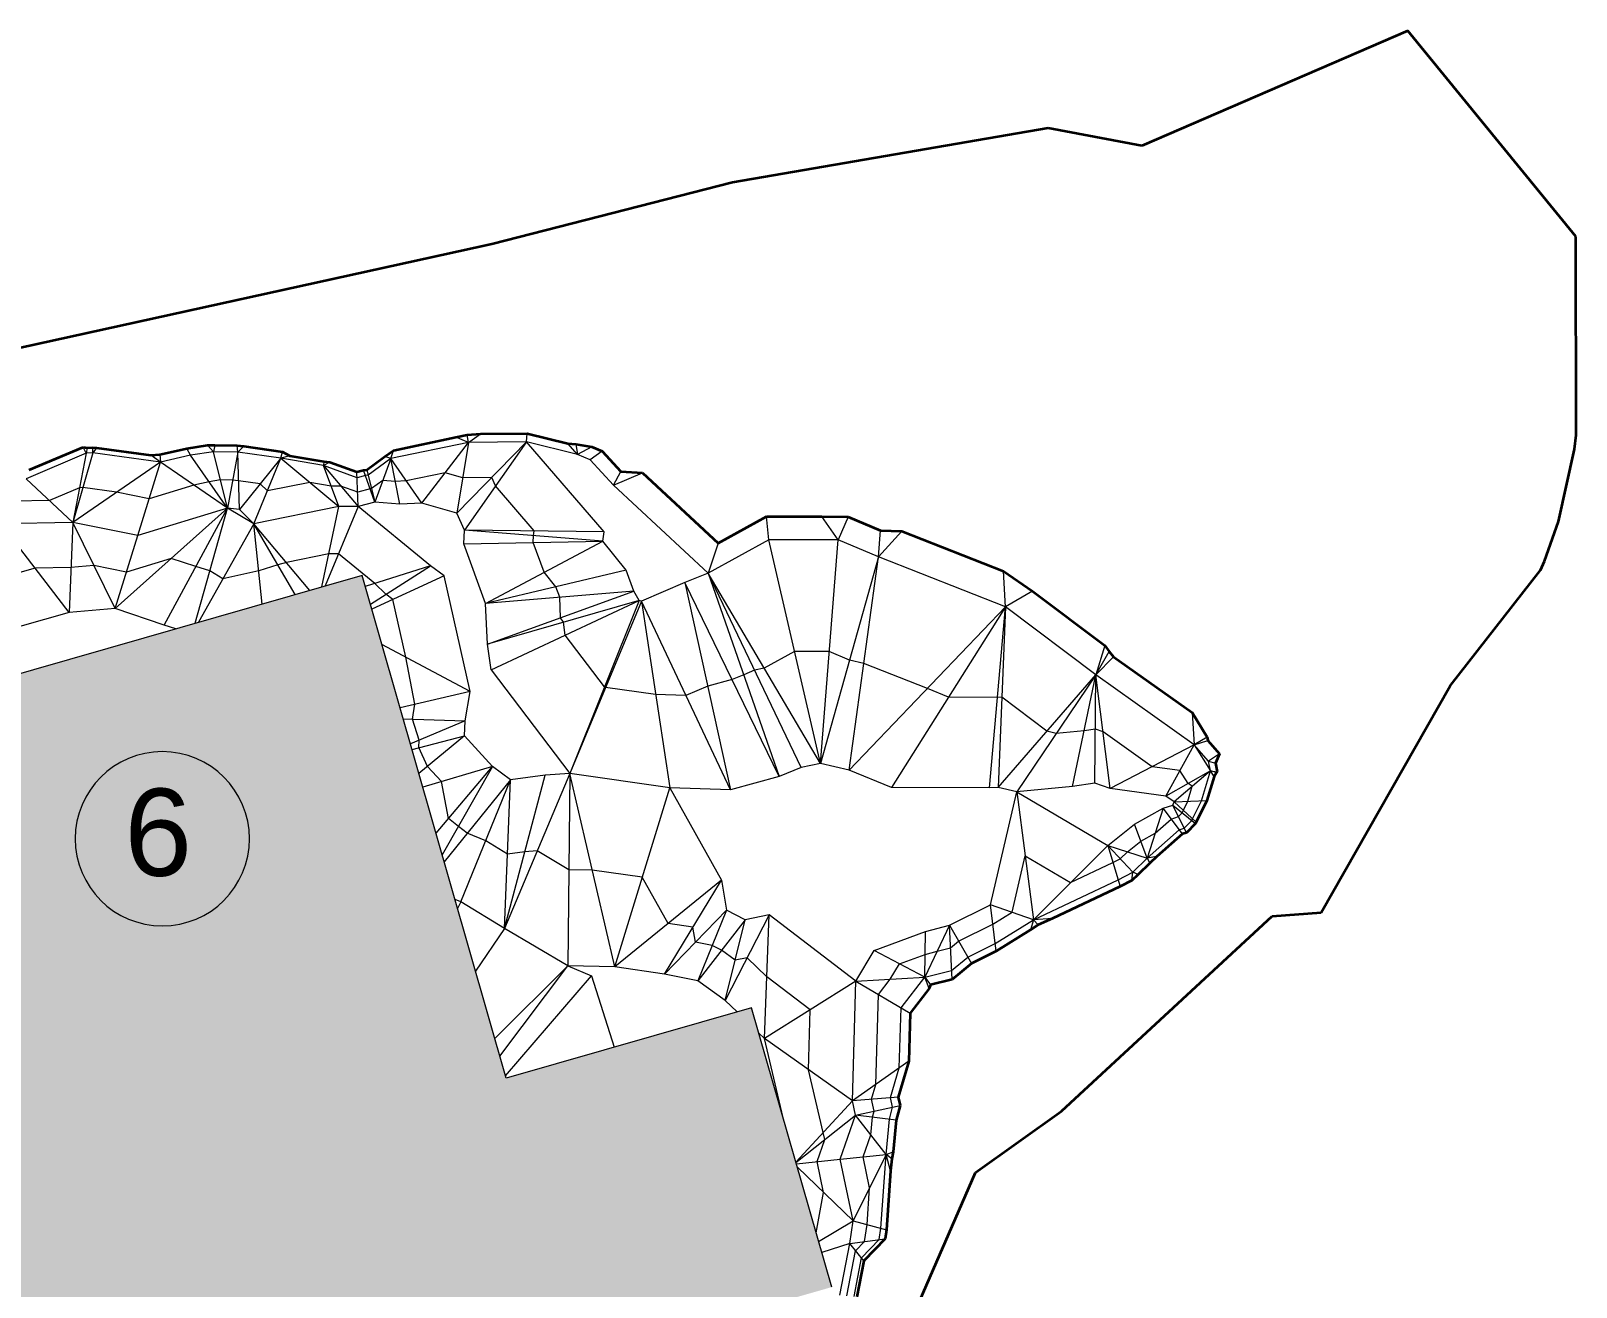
# Model space of a CAD drawing. Header units: millimetres. Extents: x -340184 to 563611, y -309449 to 515683.
# Drawn here: x 350857 to 563611, y -27293 to 145632 of the extents above; entities that cross this region are included whole.
import ezdxf

# ---------------------------------------------------------------- set-up
doc = ezdxf.new("R2010")
doc.units = ezdxf.units.MM
for name, color, linetype, lineweight in [('A-ANNO-NOTE', 131, 'Continuous', 9), ('A-DETL-GENF', 92, 'Continuous', 9), ('A-DETL-THIN', 151, 'Continuous', 9), ('C-TOPO', 7, 'Continuous', 9), ('C-TOPO-FOLD', 70, 'Continuous', 9), ('C-TOPO-MAJR', 7, 'Continuous', 35), ('C-TOPO-MINR', 7, 'Continuous', 9)]:
    doc.layers.add(name, color=color, linetype=linetype, lineweight=lineweight)
doc.styles.add('Arial', font='arial.ttf', dxfattribs={"height": 12000})

# ---------------------------------------------------------------- blocks, each defined once
blk = doc.blocks.new('tag ten be - tag ten be-1891504-BỐ TRÍ PHAO BÈ PA3')
at = {"layer": 'A-ANNO-NOTE'}
for start, end in [(360, 180), (180, 360)]:
    blk.add_arc((0, 0), 4, start, end, dxfattribs=at)

msp = doc.modelspace()

# ---------------------------------------------------------------- hatches: boundary and pattern name
at = {"layer": 'A-DETL-GENF'}
msp.add_hatch(color=8, dxfattribs=at).paths.add_polyline_path([(356031, -57427), (461121, -27293), (450095, 11158), (416307, 1469), (396461, 70680), (325159, 50235), (354231, -51149)])

# ---------------------------------------------------------------- linework, layer by layer
at = {"layer": 'A-DETL-THIN'}
for p, q in [((396461, 70680), (325159, 50235)), ((416307, 1469), (396461, 70680)), ((450095, 11158), (416307, 1469)), ((461121, -27293), (450095, 11158))]:
    msp.add_line(p, q, dxfattribs=at)
at = {"layer": 'C-TOPO', "lineweight": 35}
for p, q in [((540439, 145632), (503834, 129816)), ((563575, 117322), (540439, 145632)), ((490907, 132256), (447469, 124752)), ((503834, 129816), (490907, 132256)), ((447469, 124752), (414326, 116277)), ((563611, 89984), (563575, 117322)), ((414326, 116277), (302732, 91745)), ((400803, 87893), (409370, 89685)), ((409370, 89685), (410939, 90047)), ((410939, 90047), (412781, 90168)), ((412781, 90168), (419183, 90231)), ((419183, 90231), (424794, 88828)), ((563411, 88063), (563611, 89984)), ((350624, 85190), (358051, 88352)), ((358051, 88352), (358617, 88254)), ((358617, 88254), (359370, 88289)), ((359370, 88289), (359910, 88247)), ((359910, 88247), (367354, 87227)), ((367354, 87227), (368596, 87299)), ((368596, 87299), (372338, 88155)), ((372338, 88155), (375178, 88590)), ((375178, 88590), (376167, 88629)), ((376167, 88629), (379278, 88556)), ((379278, 88556), (380158, 88456)), ((380158, 88456), (385509, 87707)), ((385509, 87707), (386488, 87153)), ((399591, 87039), (400803, 87893)), ((424794, 88828), (425880, 88765)), ((425880, 88765), (428111, 88367)), ((428111, 88367), (429497, 87794)), ((429497, 87794), (432083, 84984)), ((561191, 78110), (563411, 88063)), ((386488, 87153), (391171, 86343)), ((391171, 86343), (392028, 86254)), ((392028, 86254), (395727, 84928)), ((395727, 84928), (396646, 85180)), ((396646, 85180), (397094, 85231)), ((397094, 85231), (399591, 87039)), ((432083, 84984), (435062, 84777)), ((435062, 84777), (445473, 75106)), ((445473, 75106), (452139, 78783)), ((452139, 78783), (459778, 78783)), ((459778, 78783), (463378, 78731)), ((463378, 78731), (467825, 76851)), ((467825, 76851), (470784, 76759)), ((470784, 76759), (484783, 71247)), ((559264, 72615), (561191, 78110)), ((558698, 71403), (559264, 72615)), ((484783, 71247), (488776, 68512)), ((546288, 55474), (558698, 71403)), ((488776, 68512), (498716, 61006)), ((498716, 61006), (499340, 60192)), ((499340, 60192), (499912, 59482)), ((499912, 59482), (510745, 51790)), ((528523, 24273), (546288, 55474)), ((510745, 51790), (512831, 48425)), ((512831, 48425), (512911, 47942)), ((512911, 47942), (514515, 46136)), ((514515, 46136), (513973, 44821)), ((513973, 44821), (514184, 43629)), ((513757, 42973), (512785, 39677)), ((514120, 43525), (513757, 42973)), ((514184, 43629), (514120, 43525)), ((512785, 39677), (511308, 36715)), ((511225, 36527), (509949, 35258)), ((511308, 36715), (511225, 36527)), ((509422, 35081), (505897, 31963)), ((509949, 35258), (509422, 35081)), ((505897, 31963), (504926, 31066)), ((504926, 31066), (503318, 29503)), ((500830, 27844), (491512, 23444)), ((502443, 28672), (500830, 27844)), ((503318, 29503), (502443, 28672)), ((491512, 23444), (489564, 22582)), ((492756, -3090), (521755, 23790)), ((521755, 23790), (528523, 24273)), ((488498, 21889), (483750, 18934)), ((489564, 22582), (488498, 21889)), ((480357, 17246), (477690, 15037)), ((483750, 18934), (480357, 17246)), ((477690, 15037), (474725, 14308)), ((474514, 13793), (471906, 10412)), ((474725, 14308), (474514, 13793)), ((471906, 10412), (471714, 3812)), ((471714, 3812), (470274, -1125)), ((470274, -1125), (470527, -2285)), ((470527, -2285), (470005, -4307)), ((480928, -11506), (492756, -3090)), ((470005, -4307), (469580, -8681)), ((469389, -9641), (469224, -11286)), ((469580, -8681), (469389, -9641)), ((468478, -40108), (480928, -11506)), ((469224, -11286), (468664, -19406)), ((468478, -20656), (465546, -23675)), ((468664, -19406), (468478, -20656)), ((465546, -23675), (464586, -28640))]:
    msp.add_line(p, q, dxfattribs=at)
at = {"layer": 'C-TOPO'}
for p, q in [((377919, 79931), (362445, 66102)), ((369189, 63830), (377919, 79931)), ((373451, 64082), (377919, 79931)), ((381543, 77795), (377919, 79931)), ((390934, 69095), (393263, 80162)), ((395935, 80141), (391396, 69228)), ((405876, 72018), (395935, 80141)), ((356133, 65591), (346778, 77797)), ((356616, 77975), (356133, 65591)), ((362445, 66102), (356616, 77975)), ((381543, 77795), (373928, 64219)), ((382689, 66731), (381543, 77795)), ((387230, 68033), (381543, 77795)), ((389259, 68615), (381543, 77795)), ((362445, 66102), (365569, 76189)), ((405876, 72018), (396899, 69153)), ((397600, 66707), (405876, 72018)), ((407762, 70601), (397789, 66049)), ((407762, 70601), (405876, 72018)), ((411356, 54716), (407762, 70601)), ((411356, 54716), (399190, 61162)), ((411356, 54716), (401685, 52463)), ((410637, 50643), (411356, 54716)), ((402118, 50951), (410637, 50643)), ((410637, 50643), (403109, 47494)), ((410547, 48578), (410637, 50643)), ((403330, 46725), (410547, 48578)), ((410547, 48578), (404283, 43401)), ((414425, 44386), (410547, 48578)), ((414425, 44386), (404825, 41512)), ((406638, 35190), (414425, 44386)), ((414425, 44386), (407494, 32203)), ((416880, 42525), (414425, 44386)), ((425042, 43411), (416052, 22069)), ((416052, 22069), (421663, 43165)), ((421663, 43165), (416880, 42525)), ((425042, 43411), (421663, 43165)), ((425042, 43411), (424800, 16920)), ((431264, 16806), (425042, 43411)), ((416880, 42525), (407768, 31247)), ((410064, 25742), (416880, 42525)), ((416052, 22069), (416880, 42525)), ((431264, 16806), (438809, 41453)), ((438809, 41453), (445922, 28720)), ((445922, 28720), (431264, 16806)), ((438105, 15788), (445922, 28720)), ((445922, 28720), (446626, 24605)), ((410064, 25742), (409611, 24821)), ((446626, 24605), (438105, 15788)), ((446626, 24605), (442675, 14876)), ((452507, 23935), (446442, 12175)), ((449221, 23274), (446626, 24605)), ((452507, 23935), (449221, 23274)), ((451886, 6906), (452507, 23935)), ((464452, 14829), (452507, 23935)), ((416052, 22069), (412081, 16206)), ((449221, 23274), (442675, 14876)), ((446442, 12175), (449221, 23274)), ((424800, 16920), (414737, 6944)), ((415434, 4512), (424800, 16920)), ((416213, 1795), (428040, 15566)), ((424800, 16920), (428040, 15566)), ((428040, 15566), (431184, 5735)), ((464452, 14829), (451886, 6906)), ((463974, -1671), (451886, 6906)), ((456184, -10075), (463974, -1671)), ((456200, -10134), (464397, -3605)), ((456253, -10317), (462263, -9700)), ((464066, -18169), (456389, -10793)), ((459321, -21016), (464066, -18169)), ((463601, -21294), (459757, -22536))]:
    msp.add_line(p, q, dxfattribs=at)
at = {"layer": 'C-TOPO-FOLD'}
for p, q in [((411113, 88987), (409370, 89685)), ((411113, 88987), (410939, 90047)), ((411113, 88987), (412781, 90168)), ((419115, 89066), (419183, 90231)), ((359387, 87551), (356616, 77975)), ((358445, 87507), (356616, 77975)), ((358445, 87507), (358051, 88352)), ((358617, 88254), (358445, 87507)), ((359387, 87551), (359370, 88289)), ((359910, 88247), (359387, 87551)), ((368596, 87299), (368692, 86276)), ((372849, 87227), (372338, 88155)), ((376005, 87710), (375178, 88590)), ((376167, 88629), (376005, 87710)), ((377919, 79931), (376005, 87710)), ((379339, 87632), (377919, 79931)), ((379339, 87632), (379278, 88556)), ((380158, 88456), (379339, 87632)), ((379563, 79736), (379339, 87632)), ((385284, 86799), (385509, 87707)), ((400405, 86748), (400803, 87893)), ((404662, 80609), (411113, 88987)), ((409517, 79248), (419115, 89066)), ((411113, 88987), (409517, 79248)), ((419115, 89066), (410552, 76915)), ((429768, 76670), (419115, 89066)), ((426129, 87311), (424794, 88828)), ((425880, 88765), (426129, 87311)), ((428111, 88367), (426129, 87311)), ((429497, 87794), (427861, 86595)), ((368692, 86276), (356616, 77975)), ((365569, 76189), (368692, 86276)), ((368692, 86276), (367354, 87227)), ((377919, 79931), (368692, 86276)), ((377919, 79931), (372849, 87227)), ((385284, 86799), (379563, 79736)), ((381543, 77795), (385284, 86799)), ((386488, 87153), (385284, 86799)), ((385284, 86799), (393263, 80162)), ((391171, 86343), (391138, 85788)), ((392028, 86254), (391138, 85788)), ((393263, 80162), (391138, 85788)), ((391138, 85788), (395935, 80141)), ((398233, 80772), (396646, 85180)), ((397094, 85231), (398233, 80772)), ((400405, 86748), (398233, 80772)), ((400405, 86748), (399591, 87039)), ((401643, 80504), (400405, 86748)), ((404662, 80609), (400405, 86748)), ((356616, 77975), (350192, 83993)), ((395935, 80141), (395727, 84928)), ((431094, 83083), (432083, 84984)), ((431094, 83083), (435062, 84777)), ((452440, 75590), (452139, 78783)), ((461988, 75590), (459778, 78783)), ((463378, 78731), (461988, 75590)), ((429602, 75406), (410552, 76915)), ((429768, 76670), (410552, 76915)), ((429602, 75406), (429768, 76670)), ((467547, 73241), (467825, 76851)), ((470784, 76759), (467547, 73241)), ((410452, 75016), (429602, 75406)), ((413466, 66800), (429602, 75406)), ((432829, 71395), (429602, 75406)), ((445473, 75106), (444107, 70994)), ((459558, 44806), (452440, 75590)), ((459558, 44806), (461988, 75590)), ((467547, 73241), (459558, 44806)), ((463541, 43878), (467547, 73241)), ((432829, 71395), (413466, 66800)), ((433860, 68522), (432829, 71395)), ((444107, 70994), (440910, 69678)), ((456895, 44251), (444107, 70994)), ((444107, 70994), (453902, 42977)), ((459558, 44806), (444107, 70994)), ((485046, 66352), (484783, 71247)), ((433860, 68522), (413466, 66800)), ((413731, 61195), (433860, 68522)), ((434610, 67245), (433860, 68522)), ((440910, 69678), (434916, 67113)), ((440910, 69678), (447177, 41172)), ((453902, 42977), (440910, 69678)), ((488776, 68512), (485046, 66352)), ((434610, 67245), (413731, 61195)), ((414223, 57658), (434610, 67245)), ((434610, 67245), (425042, 43411)), ((434916, 67113), (425042, 43411)), ((434916, 67113), (434610, 67245)), ((434916, 67113), (438809, 41453)), ((447177, 41172), (434916, 67113)), ((485046, 66352), (463541, 43878)), ((485046, 66352), (469348, 41473)), ((482830, 41420), (485046, 66352)), ((485046, 66352), (484046, 41474)), ((498716, 61006), (497471, 56969)), ((497471, 56969), (499340, 60192)), ((414223, 57658), (425042, 43411)), ((499912, 59482), (497471, 56969)), ((484046, 41474), (497471, 56969)), ((497471, 56969), (486591, 40875)), ((494290, 41598), (497471, 56969)), ((497366, 42062), (497471, 56969)), ((499479, 41327), (497471, 56969)), ((510745, 51790), (511011, 47354)), ((511011, 47354), (499479, 41327)), ((507125, 40293), (511011, 47354)), ((512831, 48425), (511011, 47354)), ((511011, 47354), (512911, 47942)), ((511011, 47354), (513251, 43773)), ((514515, 46136), (513016, 45097)), ((513016, 45097), (513973, 44821)), ((513251, 43773), (507125, 40293)), ((513251, 43773), (508292, 39528)), ((513757, 42973), (513251, 43773)), ((514120, 43525), (513251, 43773)), ((513251, 43773), (514184, 43629)), ((486591, 40875), (488899, 23285)), ((506766, 38617), (504574, 31773)), ((509422, 35081), (506766, 38617)), ((509949, 35258), (508084, 39059)), ((508084, 39059), (511225, 36527)), ((508292, 39528), (512785, 39677)), ((511308, 36715), (508292, 39528)), ((504574, 31773), (502794, 36429)), ((488899, 23285), (499132, 33492)), ((502563, 29820), (499132, 33492)), ((499132, 33492), (500830, 27844)), ((499132, 33492), (504574, 31773)), ((505897, 31963), (504574, 31773)), ((502443, 28672), (502563, 29820)), ((503318, 29503), (502563, 29820)), ((504574, 31773), (504926, 31066)), ((488899, 23285), (482991, 25340)), ((483750, 18934), (482991, 25340)), ((491512, 23444), (488899, 23285)), ((477336, 22527), (473924, 15375)), ((473924, 15375), (474015, 21641)), ((477690, 15037), (477336, 22527)), ((477336, 22527), (480357, 17246)), ((488899, 23285), (488498, 21889)), ((489564, 22582), (488899, 23285)), ((473924, 15375), (466982, 19059)), ((464452, 14829), (473924, 15375)), ((474514, 13793), (473924, 15375)), ((473924, 15375), (474725, 14308)), ((464452, 14829), (471906, 10412)), ((471714, 3812), (463974, -1671)), ((470274, -1125), (463974, -1671)), ((464397, -3605), (470527, -2285)), ((468598, -9049), (464397, -3605)), ((470005, -4307), (464397, -3605)), ((462263, -9700), (468598, -9049)), ((468598, -9049), (464066, -18169)), ((468598, -9049), (469580, -8681)), ((469224, -11286), (468598, -9049)), ((469389, -9641), (468598, -9049)), ((464066, -18169), (468664, -19406)), ((463601, -21294), (468478, -20656)), ((465546, -23675), (463601, -21294))]:
    msp.add_line(p, q, dxfattribs=at)
at = {"layer": 'C-TOPO-MAJR', "lineweight": 9}
for p, q in [((358445, 87507), (350192, 83993)), ((359387, 87551), (358445, 87507)), ((368692, 86276), (359387, 87551)), ((376005, 87710), (372849, 87227)), ((379339, 87632), (376005, 87710)), ((385284, 86799), (379339, 87632)), ((411113, 88987), (400405, 86748)), ((419115, 89066), (411113, 88987)), ((426129, 87311), (419115, 89066)), ((427861, 86595), (426129, 87311)), ((372849, 87227), (368692, 86276)), ((391138, 85788), (385284, 86799)), ((395762, 84130), (391138, 85788)), ((400405, 86748), (397284, 84488)), ((431094, 83083), (427861, 86595)), ((396910, 84445), (395762, 84130)), ((397284, 84488), (396910, 84445)), ((444107, 70994), (431094, 83083)), ((377919, 79931), (365569, 76189)), ((379563, 79736), (377919, 79931)), ((381543, 77795), (379563, 79736)), ((393263, 80162), (381543, 77795)), ((395935, 80141), (393263, 80162)), ((398233, 80772), (395935, 80141)), ((401643, 80504), (398233, 80772)), ((404662, 80609), (401643, 80504)), ((409517, 79248), (404662, 80609)), ((410552, 76915), (409517, 79248)), ((356616, 77975), (346778, 77797)), ((365569, 76189), (356616, 77975)), ((410452, 75016), (410552, 76915)), ((413466, 66800), (410452, 75016)), ((452440, 75590), (444107, 70994)), ((461988, 75590), (452440, 75590)), ((467547, 73241), (461988, 75590)), ((485046, 66352), (467547, 73241)), ((362445, 66102), (356133, 65591)), ((369189, 63830), (362445, 66102)), ((413731, 61195), (413466, 66800)), ((497471, 56969), (485046, 66352)), ((356133, 65591), (341947, 61535)), ((370824, 63329), (369189, 63830)), ((414223, 57658), (413731, 61195)), ((511011, 47354), (497471, 56969)), ((513016, 45097), (511011, 47354)), ((459558, 44806), (456895, 44251)), ((463541, 43878), (459558, 44806)), ((513251, 43773), (513016, 45097)), ((438809, 41453), (425042, 43411)), ((453902, 42977), (447177, 41172)), ((456895, 44251), (453902, 42977)), ((469348, 41473), (463541, 43878)), ((512036, 39652), (513251, 43773)), ((447177, 41172), (438809, 41453)), ((482830, 41420), (469348, 41473)), ((484046, 41474), (482830, 41420)), ((482991, 25340), (486591, 40875)), ((486591, 40875), (484046, 41474)), ((494290, 41598), (486591, 40875)), ((486591, 40875), (499132, 33492)), ((497366, 42062), (494290, 41598)), ((499479, 41327), (497366, 42062)), ((507125, 40293), (499479, 41327)), ((502794, 36429), (506766, 38617)), ((506766, 38617), (508084, 39059)), ((508292, 39528), (507125, 40293)), ((508084, 39059), (508292, 39528)), ((510806, 37184), (512036, 39652)), ((499132, 33492), (502794, 36429)), ((509638, 35892), (510702, 36949)), ((510702, 36949), (510806, 37184)), ((504574, 31773), (508979, 35671)), ((508979, 35671), (509638, 35892)), ((500547, 28786), (502563, 29820)), ((502563, 29820), (504574, 31773)), ((488899, 23285), (500547, 28786)), ((410064, 25742), (409251, 26077)), ((416052, 22069), (410064, 25742)), ((477336, 22527), (482991, 25340)), ((424800, 16920), (416052, 22069)), ((466982, 19059), (474015, 21641)), ((474015, 21641), (477336, 22527)), ((483624, 20002), (488899, 23285)), ((479853, 18126), (483624, 20002)), ((464452, 14829), (466982, 19059)), ((477631, 16285), (479853, 18126)), ((431264, 16806), (424800, 16920)), ((438105, 15788), (431264, 16806)), ((442675, 14876), (438105, 15788)), ((470663, 11148), (473924, 15375)), ((473924, 15375), (477631, 16285)), ((446442, 12175), (442675, 14876)), ((463974, -1671), (464452, 14829)), ((448087, 10582), (446442, 12175)), ((470424, 2898), (470663, 11148)), ((451886, 6906), (451095, 7672)), ((454439, -3990), (451886, 6906)), ((469224, -1216), (470424, 2898)), ((464397, -3605), (463974, -1671)), ((469506, -2505), (469224, -1216)), ((462263, -9700), (464397, -3605)), ((468598, -9049), (469071, -4190)), ((469071, -4190), (469506, -2505)), ((464066, -18169), (462263, -9700)), ((467897, -19200), (468598, -9049)), ((463601, -21294), (464066, -18169)), ((465222, -23278), (467665, -20762)), ((467665, -20762), (467897, -19200)), ((462228, -28392), (463601, -21294)), ((464193, -28599), (465222, -23278))]:
    msp.add_line(p, q, dxfattribs=at)
at = {"layer": 'C-TOPO-MINR'}
for p, q in [((373305, 83104), (367130, 81233)), ((375384, 83579), (373305, 83104)), ((376962, 83821), (375384, 83579)), ((378629, 83782), (376962, 83821)), ((379451, 83684), (378629, 83782)), ((382423, 83268), (379451, 83684)), ((383413, 82297), (382423, 83268)), ((389274, 83481), (383413, 82297)), ((392201, 82975), (389274, 83481)), ((393537, 82965), (392201, 82975)), ((399319, 83760), (397758, 82630)), ((401024, 83626), (399319, 83760)), ((402533, 83678), (401024, 83626)), ((407887, 84798), (402533, 83678)), ((410315, 84117), (407887, 84798)), ((414316, 84157), (410315, 84117)), ((414834, 82990), (414316, 84157)), ((420160, 76792), (414834, 82990)), ((353404, 80984), (348485, 80895)), ((357530, 82741), (353404, 80984)), ((358001, 82763), (357530, 82741)), ((362654, 82125), (358001, 82763)), ((367130, 81233), (362654, 82125)), ((395848, 82136), (393537, 82965)), ((397572, 82609), (395848, 82136)), ((397758, 82630), (397572, 82609)), ((420077, 76161), (420160, 76792)), ((420027, 75211), (420077, 76161)), ((421534, 71103), (420027, 75211)), ((370182, 73017), (364007, 71146)), ((373554, 71881), (370182, 73017)), ((386030, 72456), (384833, 72148)), ((391891, 73640), (386030, 72456)), ((393226, 73629), (391891, 73640)), ((398197, 69567), (393226, 73629)), ((351456, 71694), (344362, 69666)), ((356375, 71783), (351456, 71694)), ((359531, 72039), (356375, 71783)), ((364007, 71146), (359531, 72039)), ((375483, 71289), (373554, 71881)), ((377295, 70221), (375483, 71289)), ((382217, 71286), (377295, 70221)), ((384833, 72148), (382217, 71286)), ((423147, 69097), (421534, 71103)), ((399731, 68074), (398197, 69567)), ((423663, 67661), (423147, 69097)), ((400674, 67366), (399731, 68074)), ((402471, 59424), (400674, 67366)), ((423795, 64858), (423663, 67661)), ((424170, 64220), (423795, 64858)), ((424417, 62452), (424170, 64220)), ((429826, 55328), (424417, 62452)), ((455999, 60198), (451832, 57900)), ((460773, 60198), (455999, 60198)), ((463552, 59023), (460773, 60198)), ((403742, 52942), (402471, 59424)), ((450501, 57623), (449004, 56986)), ((451832, 57900), (450501, 57623)), ((465544, 58559), (463552, 59023)), ((474293, 55115), (465544, 58559)), ((429979, 55262), (429826, 55328)), ((444043, 55425), (441046, 54142)), ((447406, 56327), (444043, 55425)), ((449004, 56986), (447406, 56327)), ((436863, 54283), (429979, 55262)), ((441046, 54142), (436863, 54283)), ((477197, 53912), (474293, 55115)), ((483938, 53886), (477197, 53912)), ((484546, 53913), (483938, 53886)), ((490759, 49222), (484546, 53913)), ((403383, 50906), (403742, 52942)), ((404319, 48000), (403383, 50906)), ((492031, 48922), (490759, 49222)), ((495881, 49283), (492031, 48922)), ((497418, 49516), (495881, 49283)), ((498475, 49148), (497418, 49516)), ((505245, 44341), (498475, 49148)), ((404274, 46967), (404319, 48000)), ((405468, 44381), (404274, 46967)), ((407407, 42285), (405468, 44381)), ((509068, 43824), (505245, 44341)), ((510188, 42033), (509068, 43824)), ((408333, 37192), (407407, 42285)), ((510164, 39590), (510771, 41650)), ((510771, 41650), (510188, 42033)), ((509393, 38004), (509549, 38356)), ((509549, 38356), (510164, 39590)), ((409714, 36105), (408333, 37192)), ((505670, 35195), (507873, 37144)), ((507873, 37144), (508861, 37475)), ((508861, 37475), (509393, 38004)), ((410941, 35174), (409714, 36105)), ((413472, 34133), (410941, 35174)), ((416466, 32297), (413472, 34133)), ((501853, 32633), (503684, 34101)), ((503684, 34101), (505670, 35195)), ((418857, 32617), (416466, 32297)), ((420547, 32740), (418857, 32617)), ((424921, 30166), (420547, 32740)), ((485945, 24313), (487745, 32080)), ((487745, 32080), (494015, 28389)), ((500847, 31656), (501853, 32633)), ((428153, 30108), (424921, 30166)), ((435037, 29129), (428153, 30108)), ((494015, 28389), (499839, 31139)), ((499839, 31139), (500847, 31656)), ((438593, 22763), (435037, 29129)), ((483308, 22671), (485945, 24313)), ((442014, 22254), (438593, 22763)), ((442366, 20196), (442014, 22254)), ((478595, 20327), (483308, 22671)), ((444650, 19740), (442366, 20196)), ((445948, 19075), (444650, 19740)), ((475630, 18951), (477483, 19406)), ((477483, 19406), (478595, 20327)), ((447831, 17725), (445948, 19075)), ((449474, 18055), (447831, 17725)), ((452196, 15421), (449474, 18055)), ((469188, 15102), (470453, 17217)), ((470453, 17217), (473970, 18508)), ((473970, 18508), (475630, 18951)), ((458169, 10867), (452196, 15421)), ((467558, 12988), (469188, 15102)), ((467199, 613), (467558, 12988)), ((457930, 2617), (458169, 10867)), ((459951, -6011), (457930, 2617)), ((466599, -1444), (467199, 613)), ((466951, -3055), (466599, -1444)), ((466497, -6327), (466734, -3898)), ((466734, -3898), (466951, -3055)), ((460163, -6978), (459951, -6011)), ((465431, -9375), (466497, -6327)), ((459096, -10025), (460163, -6978)), ((459997, -14259), (459096, -10025)), ((466332, -13609), (465431, -9375)), ((458981, -19830), (459997, -14259)), ((465982, -18684), (466332, -13609)), ((465633, -21028), (465982, -18684)), ((464411, -22286), (465633, -21028)), ((463210, -28495), (464411, -22286))]:
    msp.add_line(p, q, dxfattribs=at)

# ---------------------------------------------------------------- block references
at = {"layer": 'A-ANNO-NOTE', "xscale": 3000, "yscale": 3000, "zscale": 3000}
msp.add_blockref('tag ten be - tag ten be-1891504-BỐ TRÍ PHAO BÈ PA3', (368952, 34426), dxfattribs=at)

# ---------------------------------------------------------------- texts
at = {"layer": 'A-ANNO-NOTE', "insert": (363720, 41324), "char_height": 12000, "width": 11303.79, "attachment_point": 1, "style": 'Arial'}
msp.add_mtext('6', dxfattribs=at)

doc.saveas('drawing.dxf')
